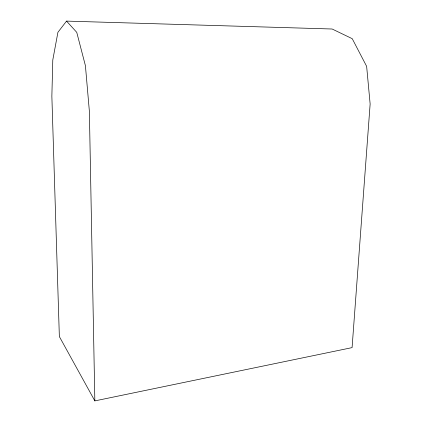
<?xml version="1.0" encoding="UTF-8"?>
<svg xmlns="http://www.w3.org/2000/svg" width="422" height="422" viewBox="0 0 422 422"><rect width="100%" height="100%" fill="white"/><g stroke="black" fill="none" stroke-linecap="round" stroke-linejoin="round"><path stroke-width="0.63" d="M66.539 21.1L57.914 32.299L52.787 59.993L51.859 96.232L59.354 336.566L94.844 400.9L352.08 347.623L370.141 103.986L366.644 66.37L352.238 38.692L332.156 29.012L66.539 21.1L76.751 32.352L85.418 65.684L89.374 111.276L94.844 400.9"/></g></svg>
